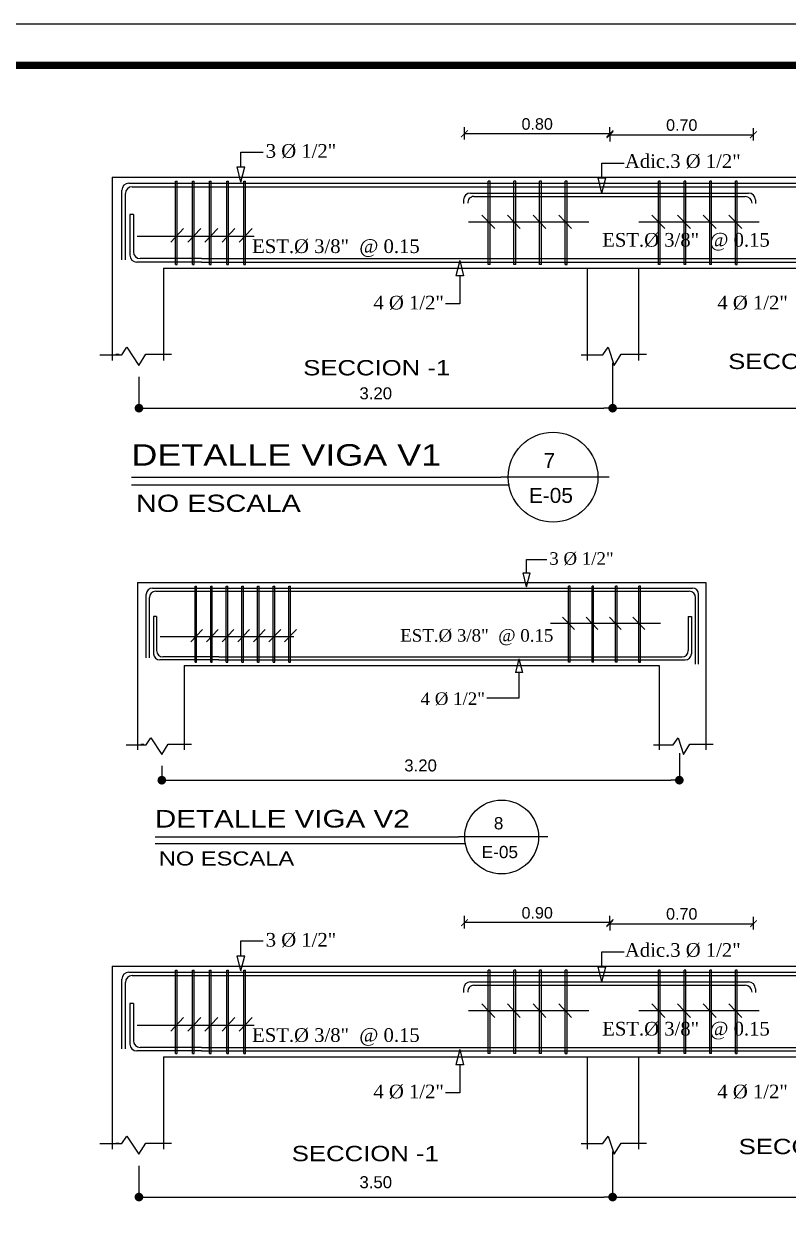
# Model space of a CAD drawing. Header units: feet. Extents: x 317 to 512, y -141 to 162.
# Drawn here: x 424.19 to 432.16, y -61.02 to -48.65 of the extents above; entities that cross this region are included whole.
import ezdxf
from ezdxf.enums import TextEntityAlignment as Align

# ---------------------------------------------------------------- set-up
doc = ezdxf.new("R2010")
doc.units = ezdxf.units.FT
doc.header["$MEASUREMENT"] = 0
for name, color, linetype in [('dimensiones', 1, 'Continuous'), ('MARCO', 1, 'Continuous'), ('MURO', 7, 'Continuous'), ('MUROSS', 4, 'Continuous'), ('TEXTOS', 3, 'Continuous'), ('TEXXT', 2, 'Continuous'), ('VIGAPREF.', 7, 'Continuous')]:
    doc.layers.add(name, color=color, linetype=linetype)
doc.styles.add('DAMIAN', font='arial.ttf', dxfattribs={"height": 0.12})
doc.styles.get("Standard").update_dxf_attribs({"font": 'arial.ttf'})
doc.styles.add('TNR', font='times.ttf')
doc.dimstyles.new('ENOC', dxfattribs={"dimtxt": 0.125, "dimasz": 0.09, "dimexe": 0.02, "dimexo": 0.12, "dimgap": 0.09, "dimtad": 1, "dimzin": 4, "dimdsep": 46, "dimtxsty": 'Standard', "dimblk": 'DOT', "dimcen": 0.108, "dimclrd": 7, "dimclre": 7, "dimclrt": 7, "dimadec": 0, "dimazin": 0, "dimtfac": 1, "dimtix": 1, "dimtofl": 0, "dimtmove": 0, "dimatfit": 1, "dimldrblk": 'DOT', "dimfxl": 1, "dimtolj": 1, "dimtzin": 0, "dimarcsym": 0})
doc.dimstyles.new('KEILY', dxfattribs={"dimtxt": 0.12, "dimasz": 0.07, "dimexe": 0.07, "dimexo": 0.25, "dimgap": 0.04, "dimtad": 1, "dimzin": 1, "dimdsep": 46, "dimtxsty": 'Standard', "dimblk": 'ARCHTICK', "dimcen": 2.5, "dimclrd": 256, "dimclre": 256, "dimclrt": 7, "dimazin": 0, "dimtfac": 1, "dimtix": 1, "dimtmove": 2, "dimatfit": 1, "dimfxl": 0.35, "dimfxlon": 1, "dimtolj": 1, "dimtzin": 1, "dimarcsym": 0})

# ---------------------------------------------------------------- blocks, each defined once
blk = doc.blocks.new('_DOT')
at = {"color": 0, "linetype": 'ByBlock'}
blk.add_line((-0.5, 0), (-1, 0), dxfattribs=at)
at = {"color": 0, "linetype": 'ByBlock', "const_width": 0.5}
blk.add_lwpolyline([(-0.25, 0, 1), (0.25, 0, 1)], format="xyb", close=True, dxfattribs=at)
blk = doc.blocks.new('*D125')
at = {"layer": 'DEFPOINTS', "color": 0, "linetype": 'Continuous', "transparency": 16777216}
for p in [(430.329, -52.065), (425.394, -52.212), (430.329, -52.658)]:
    blk.add_point(p, dxfattribs=at)
at = {"layer": 'MURO', "color": 7, "linetype": 'Continuous', "lineweight": -2, "transparency": 16777216}
for p, q in [((430.329, -52.185), (430.329, -52.678)), ((425.394, -52.332), (425.394, -52.678)), ((425.484, -52.658), (430.239, -52.658))]:
    blk.add_line(p, q, dxfattribs=at)
at = {"layer": 'MURO', "color": 7, "linetype": 'Continuous', "lineweight": -2, "transparency": 16777216, "xscale": 0.09, "yscale": 0.09, "zscale": 0.09, "rotation": 180}
blk.add_blockref('_DOT', (425.394, -52.658), dxfattribs=at)
at = {"layer": 'MURO', "color": 7, "linetype": 'Continuous', "lineweight": -2, "transparency": 16777216, "xscale": 0.09, "yscale": 0.09, "zscale": 0.09}
blk.add_blockref('_DOT', (430.329, -52.658), dxfattribs=at)
at = {"layer": 'MURO', "color": 7, "linetype": 'Continuous', "transparency": 16777216, "insert": (427.861, -52.504), "char_height": 0.125, "attachment_point": 5}
blk.add_mtext('\\A1;3.20', dxfattribs=at)
blk = doc.blocks.new('*D127')
at = {"layer": 'DEFPOINTS', "color": 0, "linetype": 'Continuous', "transparency": 16777216}
for p in [(434.477, -52.065), (430.329, -52.212), (434.477, -52.658)]:
    blk.add_point(p, dxfattribs=at)
at = {"layer": 'MURO', "color": 7, "linetype": 'Continuous', "lineweight": -2, "transparency": 16777216}
for p, q in [((434.477, -52.185), (434.477, -52.678)), ((430.329, -52.332), (430.329, -52.678)), ((430.419, -52.658), (434.387, -52.658))]:
    blk.add_line(p, q, dxfattribs=at)
at = {"layer": 'MURO', "color": 7, "linetype": 'Continuous', "lineweight": -2, "transparency": 16777216, "xscale": 0.09, "yscale": 0.09, "zscale": 0.09, "rotation": 180}
blk.add_blockref('_DOT', (430.329, -52.658), dxfattribs=at)
at = {"layer": 'MURO', "color": 7, "linetype": 'Continuous', "lineweight": -2, "transparency": 16777216, "xscale": 0.09, "yscale": 0.09, "zscale": 0.09}
blk.add_blockref('_DOT', (434.477, -52.658), dxfattribs=at)
at = {"layer": 'MURO', "color": 7, "linetype": 'Continuous', "transparency": 16777216, "insert": (432.403, -52.504), "char_height": 0.125, "attachment_point": 5}
blk.add_mtext('\\A1;2.80', dxfattribs=at)
blk = doc.blocks.new('_ArchTick')
at = {"color": 0, "linetype": 'ByBlock', "const_width": 0.15}
blk.add_lwpolyline([(-0.5, -0.5), (0.5, 0.5)], dxfattribs=at)
blk = doc.blocks.new('*D128')
at = {"layer": 'DEFPOINTS', "color": 0, "transparency": 16777216}
for p in [(428.785, -49.8), (430.301, -49.871), (428.785, -50.453)]:
    blk.add_point(p, dxfattribs=at)
at = {"layer": 'dimensiones', "lineweight": -2, "transparency": 16777216}
for p, q in [((428.785, -49.86), (428.785, -49.73)), ((430.301, -49.8), (428.785, -49.8)), ((430.301, -49.8), (430.301, -49.73))]:
    blk.add_line(p, q, dxfattribs=at)
at = {"layer": 'dimensiones', "lineweight": -2, "transparency": 16777216, "xscale": 0.07, "yscale": 0.07, "zscale": 0.07, "rotation": 180}
blk.add_blockref('_ArchTick', (428.785, -49.8), dxfattribs=at)
at = {"layer": 'dimensiones', "lineweight": -2, "transparency": 16777216, "xscale": 0.07, "yscale": 0.07, "zscale": 0.07}
blk.add_blockref('_ArchTick', (430.301, -49.8), dxfattribs=at)
at = {"layer": 'dimensiones', "color": 7, "transparency": 16777216, "insert": (429.543, -49.699), "char_height": 0.12, "attachment_point": 5}
blk.add_mtext('\\A1;0.80', dxfattribs=at)
blk = doc.blocks.new('*D129')
at = {"layer": 'DEFPOINTS', "color": 0, "transparency": 16777216}
for p in [(430.301, -49.8), (431.796, -49.811), (431.796, -50.438)]:
    blk.add_point(p, dxfattribs=at)
at = {"layer": 'dimensiones', "lineweight": -2, "transparency": 16777216}
for p, q in [((430.301, -49.811), (430.301, -49.881)), ((430.301, -49.811), (431.796, -49.811)), ((431.796, -49.871), (431.796, -49.741))]:
    blk.add_line(p, q, dxfattribs=at)
at = {"layer": 'dimensiones', "lineweight": -2, "transparency": 16777216, "xscale": 0.07, "yscale": 0.07, "zscale": 0.07, "rotation": 180}
blk.add_blockref('_ArchTick', (430.301, -49.811), dxfattribs=at)
at = {"layer": 'dimensiones', "lineweight": -2, "transparency": 16777216, "xscale": 0.07, "yscale": 0.07, "zscale": 0.07}
blk.add_blockref('_ArchTick', (431.796, -49.811), dxfattribs=at)
at = {"layer": 'dimensiones', "color": 7, "transparency": 16777216, "insert": (431.049, -49.71), "char_height": 0.12, "attachment_point": 5}
blk.add_mtext('\\A1;0.70', dxfattribs=at)
blk = doc.blocks.new('*D133')
at = {"layer": 'DEFPOINTS', "color": 0, "linetype": 'Continuous', "transparency": 16777216}
for p in [(431.024, -56.129), (425.632, -56.263), (431.024, -56.532)]:
    blk.add_point(p, dxfattribs=at)
at = {"layer": 'MURO', "color": 7, "linetype": 'Continuous', "lineweight": -2, "transparency": 16777216}
for p, q in [((431.024, -56.249), (431.024, -56.552)), ((425.632, -56.383), (425.632, -56.552)), ((425.722, -56.532), (430.934, -56.532))]:
    blk.add_line(p, q, dxfattribs=at)
at = {"layer": 'MURO', "color": 7, "linetype": 'Continuous', "lineweight": -2, "transparency": 16777216, "xscale": 0.09, "yscale": 0.09, "zscale": 0.09, "rotation": 180}
blk.add_blockref('_DOT', (425.632, -56.532), dxfattribs=at)
at = {"layer": 'MURO', "color": 7, "linetype": 'Continuous', "lineweight": -2, "transparency": 16777216, "xscale": 0.09, "yscale": 0.09, "zscale": 0.09}
blk.add_blockref('_DOT', (431.024, -56.532), dxfattribs=at)
at = {"layer": 'MURO', "color": 7, "linetype": 'Continuous', "transparency": 16777216, "insert": (428.328, -56.379), "char_height": 0.125, "attachment_point": 5}
blk.add_mtext('\\A1;3.20', dxfattribs=at)
blk = doc.blocks.new('*D144')
at = {"layer": 'DEFPOINTS', "color": 0, "linetype": 'Continuous', "transparency": 16777216}
for p in [(430.329, -60.28), (425.394, -60.427), (430.329, -60.873)]:
    blk.add_point(p, dxfattribs=at)
at = {"layer": 'MURO', "color": 7, "linetype": 'Continuous', "lineweight": -2, "transparency": 16777216}
for p, q in [((430.329, -60.4), (430.329, -60.893)), ((425.394, -60.547), (425.394, -60.893)), ((425.484, -60.873), (430.239, -60.873))]:
    blk.add_line(p, q, dxfattribs=at)
at = {"layer": 'MURO', "color": 7, "linetype": 'Continuous', "lineweight": -2, "transparency": 16777216, "xscale": 0.09, "yscale": 0.09, "zscale": 0.09, "rotation": 180}
blk.add_blockref('_DOT', (425.394, -60.873), dxfattribs=at)
at = {"layer": 'MURO', "color": 7, "linetype": 'Continuous', "lineweight": -2, "transparency": 16777216, "xscale": 0.09, "yscale": 0.09, "zscale": 0.09}
blk.add_blockref('_DOT', (430.329, -60.873), dxfattribs=at)
at = {"layer": 'MURO', "color": 7, "linetype": 'Continuous', "transparency": 16777216, "insert": (427.861, -60.719), "char_height": 0.125, "attachment_point": 5}
blk.add_mtext('\\A1;3.50', dxfattribs=at)
blk = doc.blocks.new('*D145')
at = {"layer": 'DEFPOINTS', "color": 0, "linetype": 'Continuous', "transparency": 16777216}
for p in [(434.477, -60.28), (430.329, -60.427), (434.477, -60.873)]:
    blk.add_point(p, dxfattribs=at)
at = {"layer": 'MURO', "color": 7, "linetype": 'Continuous', "lineweight": -2, "transparency": 16777216}
for p, q in [((434.477, -60.4), (434.477, -60.893)), ((430.329, -60.547), (430.329, -60.893)), ((430.419, -60.873), (434.387, -60.873))]:
    blk.add_line(p, q, dxfattribs=at)
at = {"layer": 'MURO', "color": 7, "linetype": 'Continuous', "lineweight": -2, "transparency": 16777216, "xscale": 0.09, "yscale": 0.09, "zscale": 0.09, "rotation": 180}
blk.add_blockref('_DOT', (430.329, -60.873), dxfattribs=at)
at = {"layer": 'MURO', "color": 7, "linetype": 'Continuous', "lineweight": -2, "transparency": 16777216, "xscale": 0.09, "yscale": 0.09, "zscale": 0.09}
blk.add_blockref('_DOT', (434.477, -60.873), dxfattribs=at)
at = {"layer": 'MURO', "color": 7, "linetype": 'Continuous', "transparency": 16777216, "insert": (432.403, -60.719), "char_height": 0.125, "attachment_point": 5}
blk.add_mtext('\\A1;2.80', dxfattribs=at)
blk = doc.blocks.new('*D147')
at = {"layer": 'DEFPOINTS', "color": 0, "transparency": 16777216}
for p in [(428.785, -58.015), (430.301, -58.085), (428.785, -58.668)]:
    blk.add_point(p, dxfattribs=at)
at = {"layer": 'dimensiones', "lineweight": -2, "transparency": 16777216}
for p, q in [((428.785, -58.075), (428.785, -57.945)), ((430.301, -58.015), (430.301, -57.945)), ((430.301, -58.015), (428.785, -58.015))]:
    blk.add_line(p, q, dxfattribs=at)
at = {"layer": 'dimensiones', "lineweight": -2, "transparency": 16777216, "xscale": 0.07, "yscale": 0.07, "zscale": 0.07, "rotation": 180}
blk.add_blockref('_ArchTick', (428.785, -58.015), dxfattribs=at)
at = {"layer": 'dimensiones', "lineweight": -2, "transparency": 16777216, "xscale": 0.07, "yscale": 0.07, "zscale": 0.07}
blk.add_blockref('_ArchTick', (430.301, -58.015), dxfattribs=at)
at = {"layer": 'dimensiones', "color": 7, "transparency": 16777216, "insert": (429.543, -57.914), "char_height": 0.12, "attachment_point": 5}
blk.add_mtext('\\A1;0.90', dxfattribs=at)
blk = doc.blocks.new('*D148')
at = {"layer": 'DEFPOINTS', "color": 0, "transparency": 16777216}
for p in [(430.301, -58.015), (431.796, -58.026), (431.796, -58.653)]:
    blk.add_point(p, dxfattribs=at)
at = {"layer": 'dimensiones', "lineweight": -2, "transparency": 16777216}
for p, q in [((431.796, -58.086), (431.796, -57.956)), ((430.301, -58.026), (430.301, -58.096)), ((430.301, -58.026), (431.796, -58.026))]:
    blk.add_line(p, q, dxfattribs=at)
at = {"layer": 'dimensiones', "lineweight": -2, "transparency": 16777216, "xscale": 0.07, "yscale": 0.07, "zscale": 0.07, "rotation": 180}
blk.add_blockref('_ArchTick', (430.301, -58.026), dxfattribs=at)
at = {"layer": 'dimensiones', "lineweight": -2, "transparency": 16777216, "xscale": 0.07, "yscale": 0.07, "zscale": 0.07}
blk.add_blockref('_ArchTick', (431.796, -58.026), dxfattribs=at)
at = {"layer": 'dimensiones', "color": 7, "transparency": 16777216, "insert": (431.049, -57.925), "char_height": 0.12, "attachment_point": 5}
blk.add_mtext('\\A1;0.70', dxfattribs=at)

msp = doc.modelspace()

# ---------------------------------------------------------------- linework, layer by layer
for p, q in [((426.45629, -50.14452), (426.45629, -49.99026)), ((426.45629, -50.30284), (426.41587, -50.14452)), ((426.41587, -50.14452), (426.49671, -50.14452)), ((426.45629, -50.30284), (426.49671, -50.14452)), ((430.21705, -50.25914), (430.21705, -50.10488)), ((430.21705, -50.41746), (430.17663, -50.25914)), ((430.17663, -50.25914), (430.25747, -50.25914)), ((430.21705, -50.41746), (430.25747, -50.25914)), ((428.73608, -51.12141), (428.69566, -51.27973)), ((428.73608, -51.12141), (428.77649, -51.27973)), ((428.77649, -51.27973), (428.69566, -51.27973)), ((428.73608, -51.27973), (428.73608, -51.57098)), ((429.43276, -54.37416), (429.43276, -54.23322)), ((429.43276, -54.51881), (429.39584, -54.37416)), ((429.39584, -54.37416), (429.46969, -54.37416)), ((429.43276, -54.51881), (429.46969, -54.37416)), ((429.35335, -55.26669), (429.31643, -55.41134)), ((429.35335, -55.26669), (429.39028, -55.41134)), ((429.39028, -55.41134), (429.31643, -55.41134)), ((429.35335, -55.41134), (429.35335, -55.67744)), ((426.45629, -58.35951), (426.45629, -58.20526)), ((426.45629, -58.51784), (426.41587, -58.35951)), ((426.41587, -58.35951), (426.49671, -58.35951)), ((426.45629, -58.51784), (426.49671, -58.35951)), ((430.21705, -58.47413), (430.21705, -58.31988)), ((430.21705, -58.63246), (430.17663, -58.47413)), ((430.17663, -58.47413), (430.25747, -58.47413)), ((430.21705, -58.63246), (430.25747, -58.47413)), ((428.73608, -59.3364), (428.69566, -59.49473)), ((428.73608, -59.3364), (428.77649, -59.49473)), ((428.77649, -59.49473), (428.69566, -59.49473)), ((428.73608, -59.49473), (428.73608, -59.78598))]:
    msp.add_line(p, q)
at = {"layer": 'MARCO'}
msp.add_lwpolyline([(387.97006, -48.65447), (452.47006, -48.65447), (452.47006, -90.65447), (387.97006, -90.65447)], close=True, dxfattribs=at)
at = {"layer": 'MARCO', "const_width": 0.075}
msp.add_lwpolyline([(445.29759, -49.0885), (388.40409, -49.0885), (388.40409, -90.22044), (445.29759, -90.22044)], close=True, dxfattribs=at)
at = {"layer": 'MURO', "color": 6, "linetype": 'Continuous'}
for p, q in [((425.11505, -50.2538), (425.11505, -52.15995)), ((425.11505, -50.2538), (439.37479, -50.2538)), ((425.64965, -51.19826), (425.64965, -52.15995)), ((425.64965, -51.19826), (428.91579, -51.19826)), ((428.91579, -51.19826), (438.84019, -51.19826)), ((430.06516, -51.19826), (430.06516, -52.15995)), ((430.06516, -51.19826), (430.06516, -52.15441)), ((430.59976, -51.19826), (430.59976, -52.15995)), ((430.59976, -51.19826), (430.59976, -52.15441)), ((425.37708, -54.474), (425.37708, -56.21555)), ((425.37708, -54.474), (431.30087, -54.474)), ((431.30087, -54.474), (431.30087, -56.21555)), ((425.86551, -55.3369), (425.86551, -56.21555)), ((425.86551, -55.3369), (428.91296, -55.3369)), ((428.91296, -55.3369), (430.81243, -55.3369)), ((430.81243, -55.3369), (430.81243, -56.21555)), ((430.81243, -55.3369), (430.81243, -56.21049)), ((431.30087, -55.3369), (431.30087, -56.21049)), ((425.11505, -58.46879), (425.11505, -60.37495)), ((425.11505, -58.46879), (439.37479, -58.46879)), ((425.64965, -59.41325), (425.64965, -60.37495)), ((425.64965, -59.41325), (428.91579, -59.41325)), ((428.91579, -59.41325), (438.84019, -59.41325)), ((430.06516, -59.41325), (430.06516, -60.37495)), ((430.06516, -59.41325), (430.06516, -60.36941)), ((430.59976, -59.41325), (430.59976, -60.37495)), ((430.59976, -59.41325), (430.59976, -60.36941))]:
    msp.add_line(p, q, dxfattribs=at)
at = {"layer": 'MURO', "color": 7, "linetype": 'Continuous'}
for p, q in [((425.28844, -50.31617), (428.91308, -50.31617)), ((425.77332, -51.16149), (425.77332, -50.29491)), ((425.77332, -50.29491), (425.79114, -50.29491)), ((425.79114, -51.16149), (425.79114, -50.29491)), ((425.95152, -51.16149), (425.95152, -50.29491)), ((425.95152, -50.29491), (425.96934, -50.29491)), ((425.96934, -51.16149), (425.96934, -50.29491)), ((426.04478, -50.31617), (439.22046, -50.31617)), ((426.12972, -51.16149), (426.12972, -50.29491)), ((426.12972, -50.29491), (426.14754, -50.29491)), ((426.14754, -51.16149), (426.14754, -50.29491)), ((426.30792, -51.16149), (426.30792, -50.29491)), ((426.30792, -50.29491), (426.32574, -50.29491)), ((426.32574, -51.16149), (426.32574, -50.29491)), ((426.48612, -51.16149), (426.48612, -50.29491)), ((426.48612, -50.29491), (426.50394, -50.29491)), ((426.50394, -51.16149), (426.50394, -50.29491)), ((429.03387, -51.16149), (429.03387, -50.29491)), ((429.05169, -50.29491), (429.03387, -50.29491)), ((429.05169, -51.16149), (429.05169, -50.29491)), ((429.30117, -51.16149), (429.30117, -50.29491)), ((429.31899, -50.29491), (429.30117, -50.29491)), ((429.31899, -51.16149), (429.31899, -50.29491)), ((429.56847, -51.16149), (429.56847, -50.29491)), ((429.58629, -50.29491), (429.56847, -50.29491)), ((429.58629, -51.16149), (429.58629, -50.29491)), ((429.83577, -51.16149), (429.83577, -50.29491)), ((429.85359, -50.29491), (429.83577, -50.29491)), ((429.85359, -51.16149), (429.85359, -50.29491)), ((430.8066, -51.16149), (430.8066, -50.29491)), ((430.82442, -50.29491), (430.8066, -50.29491)), ((430.82442, -51.16149), (430.82442, -50.29491)), ((431.0739, -51.16149), (431.0739, -50.29491)), ((431.09172, -50.29491), (431.0739, -50.29491)), ((431.09172, -51.16149), (431.09172, -50.29491)), ((431.3412, -51.16149), (431.3412, -50.29491)), ((431.35902, -50.29491), (431.3412, -50.29491)), ((431.35902, -51.16149), (431.35902, -50.29491)), ((431.6085, -51.16149), (431.6085, -50.29491)), ((431.62632, -50.29491), (431.6085, -50.29491)), ((431.62632, -51.16149), (431.62632, -50.29491)), ((425.21716, -51.11332), (425.21716, -50.38745)), ((425.2528, -51.11332), (425.2528, -50.42309)), ((425.32408, -50.35181), (428.86569, -50.35181)), ((426.04478, -50.35181), (439.18482, -50.35181)), ((428.84677, -50.41746), (431.74591, -50.41746)), ((428.88241, -50.4531), (431.71027, -50.4531)), ((428.77549, -50.48874), (428.77549, -50.52606)), ((431.81719, -50.48874), (431.81719, -50.52606)), ((425.33541, -50.64192), (425.29977, -50.64192)), ((425.29977, -50.64192), (425.29977, -51.06461)), ((425.33541, -50.64192), (425.33541, -51.02897)), ((429.09996, -50.78836), (428.96531, -50.64716)), ((429.36726, -50.78836), (429.23261, -50.64716)), ((429.63456, -50.78836), (429.49991, -50.64716)), ((429.90186, -50.78836), (429.76721, -50.64716)), ((430.87269, -50.78836), (430.73805, -50.64716)), ((431.13999, -50.78836), (431.00535, -50.64716)), ((431.40729, -50.78836), (431.27265, -50.64716)), ((431.67459, -50.78836), (431.53995, -50.64716)), ((425.72505, -50.92924), (425.85969, -50.78803)), ((425.90325, -50.92924), (426.03789, -50.78803)), ((426.08145, -50.92924), (426.21609, -50.78803)), ((426.25965, -50.92924), (426.39429, -50.78803)), ((426.43785, -50.92924), (426.57249, -50.78803)), ((430.08186, -50.71906), (428.82775, -50.71906)), ((431.85459, -50.71906), (430.60048, -50.71906)), ((425.37518, -50.8679), (426.59414, -50.8679)), ((426.04478, -51.13589), (425.37105, -51.13589)), ((426.04478, -51.10025), (425.40669, -51.10025)), ((425.77332, -51.16149), (425.79114, -51.16149)), ((425.95152, -51.16149), (425.96934, -51.16149)), ((426.04478, -51.10025), (439.1022, -51.10025)), ((426.04478, -51.13589), (439.13784, -51.13589)), ((426.12972, -51.16149), (426.14754, -51.16149)), ((426.30792, -51.16149), (426.32574, -51.16149)), ((426.48612, -51.16149), (426.50394, -51.16149)), ((429.05169, -51.16149), (429.03387, -51.16149)), ((429.31899, -51.16149), (429.30117, -51.16149)), ((429.58629, -51.16149), (429.56847, -51.16149)), ((429.85359, -51.16149), (429.83577, -51.16149)), ((429.83577, -51.16149), (429.83957, -51.16149)), ((429.84102, -51.16149), (429.85359, -51.16149)), ((430.82442, -51.16149), (430.8066, -51.16149)), ((431.09172, -51.16149), (431.0739, -51.16149)), ((431.35902, -51.16149), (431.3412, -51.16149)), ((431.62632, -51.16149), (431.6085, -51.16149)), ((431.6085, -51.16149), (431.6123, -51.16149)), ((431.61375, -51.16149), (431.62632, -51.16149)), ((425.21388, -52.10151), (425.26934, -52.02396)), ((425.26934, -52.02396), (425.39414, -52.2123)), ((430.22778, -52.10151), (430.28324, -52.02396)), ((430.28324, -52.02396), (430.34425, -52.2123)), ((424.9865, -52.10151), (425.21388, -52.10151)), ((425.18901, -52.09991), (425.15337, -52.09991)), ((425.39414, -52.2123), (425.46624, -52.09597)), ((425.46624, -52.09597), (425.73245, -52.09597)), ((430.00039, -52.10151), (430.22778, -52.10151)), ((430.34425, -52.2123), (430.41634, -52.09597)), ((430.41634, -52.09597), (430.68255, -52.09597)), ((425.53549, -54.53098), (428.91049, -54.53098)), ((425.9785, -55.30331), (425.9785, -54.51156)), ((425.9785, -54.51156), (425.99478, -54.51156)), ((425.99478, -55.30331), (425.99478, -54.51156)), ((426.14131, -55.30331), (426.14131, -54.51156)), ((426.14131, -54.51156), (426.15759, -54.51156)), ((426.15759, -55.30331), (426.15759, -54.51156)), ((426.22652, -54.53098), (431.15985, -54.53098)), ((426.30412, -55.30331), (426.30412, -54.51156)), ((426.30412, -54.51156), (426.32041, -54.51156)), ((426.32041, -55.30331), (426.32041, -54.51156)), ((426.46694, -55.30331), (426.46694, -54.51156)), ((426.46694, -54.51156), (426.48322, -54.51156)), ((426.48322, -55.30331), (426.48322, -54.51156)), ((426.62975, -55.30331), (426.62975, -54.51156)), ((426.62975, -54.51156), (426.64603, -54.51156)), ((426.64603, -55.30331), (426.64603, -54.51156)), ((426.79256, -55.30331), (426.79256, -54.51156)), ((426.79256, -54.51156), (426.80884, -54.51156)), ((426.80884, -55.30331), (426.80884, -54.51156)), ((426.95537, -55.30331), (426.95537, -54.51156)), ((426.95537, -54.51156), (426.97165, -54.51156)), ((426.97165, -55.30331), (426.97165, -54.51156)), ((429.8702, -55.30331), (429.8702, -54.51156)), ((429.88648, -54.51156), (429.8702, -54.51156)), ((429.88648, -55.30331), (429.88648, -54.51156)), ((430.11441, -55.30331), (430.11441, -54.51156)), ((430.13069, -54.51156), (430.11441, -54.51156)), ((430.13069, -55.30331), (430.13069, -54.51156)), ((430.35863, -55.30331), (430.35863, -54.51156)), ((430.37491, -54.51156), (430.35863, -54.51156)), ((430.37491, -55.30331), (430.37491, -54.51156)), ((430.60285, -55.30331), (430.60285, -54.51156)), ((430.61913, -54.51156), (430.60285, -54.51156)), ((430.61913, -55.30331), (430.61913, -54.51156)), ((425.47037, -55.25669), (425.47037, -54.59611)), ((425.50293, -55.25669), (425.50293, -54.62867)), ((425.56806, -54.56354), (428.86719, -54.56354)), ((426.22652, -54.56354), (431.12729, -54.56354)), ((431.19242, -55.32519), (431.19242, -54.62867)), ((431.19242, -55.06883), (431.19242, -54.62867)), ((431.22498, -55.32519), (431.22498, -54.59611)), ((431.22498, -55.06883), (431.22498, -54.59611)), ((425.57841, -54.82861), (425.54585, -54.82861)), ((425.54585, -54.82861), (425.54585, -55.21479)), ((425.57841, -54.82861), (425.57841, -55.18223)), ((430.82769, -54.89908), (429.68188, -54.89908)), ((429.93058, -54.9624), (429.80756, -54.83339)), ((430.1748, -54.9624), (430.05178, -54.83339)), ((430.41901, -54.9624), (430.296, -54.83339)), ((430.66323, -54.9624), (430.54021, -54.83339)), ((431.11694, -54.82861), (431.1495, -54.82861)), ((431.11694, -54.82861), (431.11694, -55.18223)), ((431.1495, -54.82861), (431.1495, -55.21479)), ((425.9344, -55.09111), (426.05742, -54.9621)), ((426.09721, -55.09111), (426.22023, -54.9621)), ((426.26002, -55.09111), (426.38304, -54.9621)), ((426.42284, -55.09111), (426.54585, -54.9621)), ((426.58565, -55.09111), (426.70866, -54.9621)), ((426.74846, -55.09111), (426.87147, -54.9621)), ((426.91127, -55.09111), (427.03429, -54.9621)), ((425.61475, -55.03507), (427.00603, -55.03507)), ((426.22652, -55.24735), (425.64353, -55.24735)), ((426.22652, -55.24735), (431.05181, -55.24735)), ((426.22652, -55.27992), (425.61097, -55.27992)), ((425.9785, -55.30331), (425.99478, -55.30331)), ((426.14131, -55.30331), (426.15759, -55.30331)), ((426.22652, -55.27992), (431.08438, -55.27992)), ((426.30412, -55.30331), (426.32041, -55.30331)), ((426.46694, -55.30331), (426.48322, -55.30331)), ((426.62975, -55.30331), (426.64603, -55.30331)), ((426.79256, -55.30331), (426.80884, -55.30331)), ((426.95537, -55.30331), (426.97165, -55.30331)), ((429.88648, -55.30331), (429.8702, -55.30331)), ((430.13069, -55.30331), (430.11441, -55.30331)), ((430.37491, -55.30331), (430.35863, -55.30331)), ((430.61913, -55.30331), (430.60285, -55.30331)), ((430.60285, -55.30331), (430.60632, -55.30331)), ((430.60765, -55.30331), (430.61913, -55.30331)), ((425.46738, -56.16215), (425.51805, -56.0913)), ((425.51805, -56.0913), (425.63206, -56.26337)), ((430.96101, -56.16215), (431.01168, -56.0913)), ((431.01168, -56.0913), (431.06742, -56.26337)), ((425.25962, -56.16215), (425.46738, -56.16215)), ((425.44465, -56.16069), (425.41209, -56.16069)), ((425.63206, -56.26337), (425.69794, -56.15709)), ((425.69794, -56.15709), (425.94116, -56.15709)), ((430.75326, -56.16215), (430.96101, -56.16215)), ((431.06742, -56.26337), (431.13329, -56.15709)), ((431.13329, -56.15709), (431.37651, -56.15709)), ((425.21716, -59.32831), (425.21716, -58.60244)), ((425.28844, -58.53116), (428.91308, -58.53116)), ((425.32408, -58.5668), (428.86569, -58.5668)), ((425.77332, -59.37649), (425.77332, -58.50991)), ((425.77332, -58.50991), (425.79114, -58.50991)), ((425.79114, -59.37649), (425.79114, -58.50991)), ((425.95152, -59.37649), (425.95152, -58.50991)), ((425.95152, -58.50991), (425.96934, -58.50991)), ((425.96934, -59.37649), (425.96934, -58.50991)), ((426.04478, -58.53116), (439.22046, -58.53116)), ((426.04478, -58.5668), (439.18482, -58.5668)), ((426.12972, -59.37649), (426.12972, -58.50991)), ((426.12972, -58.50991), (426.14754, -58.50991)), ((426.14754, -59.37649), (426.14754, -58.50991)), ((426.30792, -59.37649), (426.30792, -58.50991)), ((426.30792, -58.50991), (426.32574, -58.50991)), ((426.32574, -59.37649), (426.32574, -58.50991)), ((426.48612, -59.37649), (426.48612, -58.50991)), ((426.48612, -58.50991), (426.50394, -58.50991)), ((426.50394, -59.37649), (426.50394, -58.50991)), ((429.03387, -59.37649), (429.03387, -58.50991)), ((429.05169, -58.50991), (429.03387, -58.50991)), ((429.05169, -59.37649), (429.05169, -58.50991)), ((429.30117, -59.37649), (429.30117, -58.50991)), ((429.31899, -58.50991), (429.30117, -58.50991)), ((429.31899, -59.37649), (429.31899, -58.50991)), ((429.56847, -59.37649), (429.56847, -58.50991)), ((429.58629, -58.50991), (429.56847, -58.50991)), ((429.58629, -59.37649), (429.58629, -58.50991)), ((429.83577, -59.37649), (429.83577, -58.50991)), ((429.85359, -58.50991), (429.83577, -58.50991)), ((429.85359, -59.37649), (429.85359, -58.50991)), ((430.8066, -59.37649), (430.8066, -58.50991)), ((430.82442, -58.50991), (430.8066, -58.50991)), ((430.82442, -59.37649), (430.82442, -58.50991)), ((431.0739, -59.37649), (431.0739, -58.50991)), ((431.09172, -58.50991), (431.0739, -58.50991)), ((431.09172, -59.37649), (431.09172, -58.50991)), ((431.3412, -59.37649), (431.3412, -58.50991)), ((431.35902, -58.50991), (431.3412, -58.50991)), ((431.35902, -59.37649), (431.35902, -58.50991)), ((431.6085, -59.37649), (431.6085, -58.50991)), ((431.62632, -58.50991), (431.6085, -58.50991)), ((431.62632, -59.37649), (431.62632, -58.50991)), ((425.2528, -59.32831), (425.2528, -58.63808)), ((428.77549, -58.70374), (428.77549, -58.74106)), ((428.84677, -58.63246), (431.74591, -58.63246)), ((428.88241, -58.6681), (431.71027, -58.6681)), ((431.81719, -58.70374), (431.81719, -58.74106)), ((425.33541, -58.85692), (425.29977, -58.85692)), ((425.29977, -58.85692), (425.29977, -59.2796)), ((425.33541, -58.85692), (425.33541, -59.24396)), ((429.09996, -59.00336), (428.96531, -58.86216)), ((429.36726, -59.00336), (429.23261, -58.86216)), ((429.63456, -59.00336), (429.49991, -58.86216)), ((429.90186, -59.00336), (429.76721, -58.86216)), ((430.87269, -59.00336), (430.73805, -58.86216)), ((431.13999, -59.00336), (431.00535, -58.86216)), ((431.40729, -59.00336), (431.27265, -58.86216)), ((431.67459, -59.00336), (431.53995, -58.86216)), ((430.08186, -58.93405), (428.82775, -58.93405)), ((431.85459, -58.93405), (430.60048, -58.93405)), ((425.37518, -59.08289), (426.59414, -59.08289)), ((425.72505, -59.14423), (425.85969, -59.00303)), ((425.90325, -59.14423), (426.03789, -59.00303)), ((426.08145, -59.14423), (426.21609, -59.00303)), ((426.25965, -59.14423), (426.39429, -59.00303)), ((426.43785, -59.14423), (426.57249, -59.00303)), ((426.04478, -59.35088), (425.37105, -59.35088)), ((426.04478, -59.31524), (425.40669, -59.31524)), ((426.04478, -59.31524), (439.1022, -59.31524)), ((426.04478, -59.35088), (439.13784, -59.35088)), ((425.77332, -59.37649), (425.79114, -59.37649)), ((425.95152, -59.37649), (425.96934, -59.37649)), ((426.12972, -59.37649), (426.14754, -59.37649)), ((426.30792, -59.37649), (426.32574, -59.37649)), ((426.48612, -59.37649), (426.50394, -59.37649)), ((429.05169, -59.37649), (429.03387, -59.37649)), ((429.31899, -59.37649), (429.30117, -59.37649)), ((429.58629, -59.37649), (429.56847, -59.37649)), ((429.85359, -59.37649), (429.83577, -59.37649)), ((429.83577, -59.37649), (429.83957, -59.37649)), ((429.84102, -59.37649), (429.85359, -59.37649)), ((430.82442, -59.37649), (430.8066, -59.37649)), ((431.09172, -59.37649), (431.0739, -59.37649)), ((431.35902, -59.37649), (431.3412, -59.37649)), ((431.62632, -59.37649), (431.6085, -59.37649)), ((431.6085, -59.37649), (431.6123, -59.37649)), ((431.61375, -59.37649), (431.62632, -59.37649)), ((424.9865, -60.3165), (425.21388, -60.3165)), ((425.18901, -60.31491), (425.15337, -60.31491)), ((425.21388, -60.3165), (425.26934, -60.23896)), ((425.26934, -60.23896), (425.39414, -60.42729)), ((425.39414, -60.42729), (425.46624, -60.31097)), ((425.46624, -60.31097), (425.73245, -60.31097)), ((430.00039, -60.3165), (430.22778, -60.3165)), ((430.22778, -60.3165), (430.28324, -60.23896)), ((430.28324, -60.23896), (430.34425, -60.42729)), ((430.34425, -60.42729), (430.41634, -60.31097)), ((430.41634, -60.31097), (430.68255, -60.31097))]:
    msp.add_line(p, q, dxfattribs=at)
for centre, radius, start, end in [((425.28844, -50.38745), 0.07128, 90, 180), ((425.32408, -50.42309), 0.07128, 90, 180), ((428.84677, -50.48874), 0.07128, 90, 180), ((428.88437, -50.51707), 0.064, 91.749389, 186.561526), ((431.71027, -50.52438), 0.07128, 0, 90), ((431.74591, -50.48874), 0.07128, 360, 90), ((425.37105, -51.06461), 0.07128, 180, 270), ((425.40669, -51.02897), 0.07128, 180, 270), ((425.53549, -54.59611), 0.06512, 90, 180), ((431.15985, -54.59611), 0.06512, 0, 90), ((425.56806, -54.62867), 0.06512, 90, 180), ((431.12729, -54.62867), 0.06512, 0, 90), ((425.61097, -55.21479), 0.06512, 180, 270), ((425.64353, -55.18223), 0.06512, 180, 270), ((431.05181, -55.18223), 0.06512, 270, 0), ((431.08438, -55.21479), 0.06512, 270, 0), ((425.28844, -58.60244), 0.07128, 90, 180), ((425.32408, -58.63808), 0.07128, 90, 180), ((428.84677, -58.70374), 0.07128, 90, 180), ((428.88437, -58.73206), 0.064, 91.749389, 186.561526), ((431.71027, -58.73938), 0.07128, 0, 90), ((431.74591, -58.70374), 0.07128, 360, 90), ((425.37105, -59.2796), 0.07128, 180, 270), ((425.40669, -59.24396), 0.07128, 180, 270)]:
    msp.add_arc(centre, radius, start, end, dxfattribs=at)
at = {"layer": 'MUROSS', "color": 7, "linetype": 'Continuous'}
for p, q in [((426.45629, -49.99026), (426.68712, -49.99026)), ((430.21705, -50.10488), (430.44788, -50.10488)), ((428.73608, -51.57098), (428.58919, -51.57098)), ((429.43276, -54.23322), (429.64366, -54.23322)), ((429.35335, -55.67744), (429.01714, -55.67744)), ((426.45629, -58.20526), (426.68712, -58.20526)), ((430.21705, -58.31988), (430.44788, -58.31988)), ((428.73608, -59.78598), (428.58919, -59.78598))]:
    msp.add_line(p, q, dxfattribs=at)
at = {"layer": 'TEXXT', "color": 4}
for p, q in [((425.31694, -53.37621), (429.16287, -53.37621)), ((430.29296, -53.37621), (429.16287, -53.37621)), ((425.56175, -57.12337), (428.72418, -57.12337)), ((429.65344, -57.12337), (428.72418, -57.12337))]:
    msp.add_line(p, q, dxfattribs=at)
at = {"layer": 'TEXXT', "color": 3}
for p, q in [((425.31694, -53.45655), (429.25399, -53.45655)), ((425.56175, -57.18943), (428.79911, -57.18943))]:
    msp.add_line(p, q, dxfattribs=at)
at = {"layer": 'TEXXT', "color": 4}
for centre, radius in [((429.70781, -53.37621), 0.46776), ((429.17227, -57.12337), 0.38463)]:
    msp.add_circle(centre, radius, dxfattribs=at)

# ---------------------------------------------------------------- texts
at = {"layer": 'TEXTOS', "color": 7, "style": 'DAMIAN', "width": 1.2}
for s, height, p in [('SECCION -1  ', 0.1596672, (427.10527, -52.31644)), ('SECCION -2  ', 0.1596672, (431.53259, -52.25009)), ('DETALLE VIGA V1', 0.2235341, (425.31491, -53.25658)), (' NO ESCALA', 0.178827, (425.2803, -53.73741)), ('DETALLE VIGA V2', 0.1838078, (425.56008, -57.025)), (' NO ESCALA', 0.147046, (425.53162, -57.42038)), ('SECCION -1  ', 0.1596672, (426.98622, -60.49952)), ('SECCION -2  ', 0.1596672, (431.64166, -60.42627))]:
    msp.add_text(s, height=height, dxfattribs=at).set_placement(p)
at = {"layer": 'TEXXT', "style": 'DAMIAN'}
for s, height, p in [('7', 0.15568, (429.66964, -53.2797)), ('E-05', 0.155676, (429.68575, -53.64432)), ('8', 0.12801, (429.14089, -57.04401)), ('E-05', 0.128009, (429.15413, -57.34383))]:
    msp.add_text(s, height=height, dxfattribs=at).set_placement(p, align=Align.CENTER)
at = {"layer": 'VIGAPREF.', "style": 'TNR'}
for s, height, p in [('3 Ø 1/2" ', 0.14256, (427.10867, -50.0502)), ('Adic.3 Ø 1/2" ', 0.14256, (431.08682, -50.15623)), (' EST.Ø 3/8"  @ 0.15', 0.14256, (427.41907, -51.04197)), (' EST.Ø 3/8"  @ 0.15', 0.14256, (431.0665, -50.97584)), ('4 Ø 1/2" ', 0.14256, (428.23047, -51.62992)), ('4 Ø 1/2" ', 0.14256, (431.81393, -51.62992)), ('3 Ø 1/2" ', 0.130249, (430.0288, -54.28798)), (' EST.Ø 3/8"  @ 0.15', 0.1302493, (428.88929, -55.08922)), ('4 Ø 1/2" ', 0.130249, (428.68795, -55.748)), ('3 Ø 1/2" ', 0.14256, (427.10867, -58.2652)), ('Adic.3 Ø 1/2" ', 0.14256, (431.08682, -58.37122)), (' EST.Ø 3/8"  @ 0.15', 0.14256, (427.41907, -59.25696)), (' EST.Ø 3/8"  @ 0.15', 0.14256, (431.0665, -59.19084)), ('4 Ø 1/2" ', 0.14256, (428.23047, -59.84491)), ('4 Ø 1/2" ', 0.14256, (431.81393, -59.84491))]:
    msp.add_text(s, height=height, dxfattribs=at).set_placement(p, align=Align.CENTER)

# ---------------------------------------------------------------- dimensions: what is measured, and where the dimension line sits
at = {"layer": 'dimensiones'}
for base, p1, p2, text, picture, middle in [((428.78518, -49.80035), (430.30122, -49.8705), (428.78518, -50.45287), '0.80', '*D128', (429.5432, -49.69909)), ((431.79631, -49.81107), (430.30122, -49.80035), (431.79631, -50.43834), '0.70', '*D129', (431.04877, -49.7098)), ((428.78518, -58.01535), (430.30122, -58.0855), (428.78518, -58.66787), '0.90', '*D147', (429.5432, -57.91408)), ((431.79631, -58.02607), (430.30122, -58.01535), (431.79631, -58.65333), '0.70', '*D148', (431.04877, -57.9248))]:
    dim = msp.add_linear_dim(base=base, p1=p1, p2=p2, text=text, dimstyle='KEILY', override={"dimfxl": 0.06}, dxfattribs=at)
    dim.commit()
    dim.dimension.update_dxf_attribs({"geometry": picture, "text_midpoint": middle})
at = {"layer": 'MURO', "color": 7, "linetype": 'Continuous'}
for base, p1, p2, text, picture, middle in [((430.32878, -52.65812), (425.39414, -52.2123), (430.32878, -52.06506), '3.20', '*D125', (427.86146, -52.50426)), ((434.47718, -52.65812), (430.32878, -52.2123), (434.47718, -52.06506), '2.80', '*D127', (432.40298, -52.5043)), ((431.02384, -56.53246), (425.63206, -56.26337), (431.02384, -56.12885), '3.20', '*D133', (428.32795, -56.37859)), ((430.32878, -60.87312), (425.39414, -60.42729), (430.32878, -60.28005), '3.50', '*D144', (427.86146, -60.71925)), ((434.47718, -60.87312), (430.32878, -60.42729), (434.47718, -60.28005), '2.80', '*D145', (432.40298, -60.71929))]:
    dim = msp.add_linear_dim(base=base, p1=p1, p2=p2, text=text, dimstyle='ENOC', dxfattribs=at)
    dim.commit()
    dim.dimension.update_dxf_attribs({"geometry": picture, "text_midpoint": middle})

doc.saveas('drawing.dxf')
